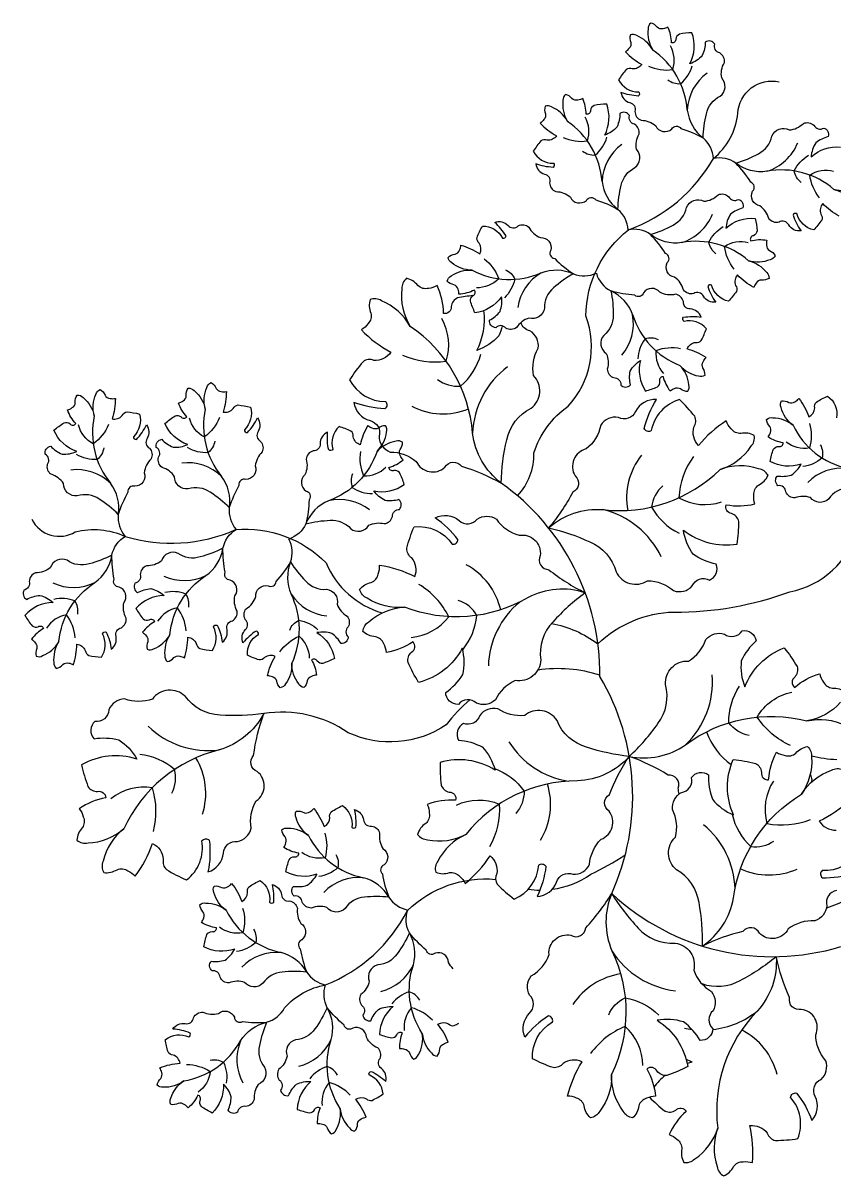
# Model space of a CAD drawing. Extents: x 4.904 to 5.601, y 6.433 to 7.074.
# Drawn here: x 4.904 to 5.355, y 6.433 to 7.074 of the extents above; entities that cross this region are included whole.
import ezdxf

# ---------------------------------------------------------------- set-up
doc = ezdxf.new("R2010")
doc.units = 0
doc.header["$MEASUREMENT"] = 0
doc.layers.add('62', color=62, linetype='CONTINUOUS')
doc.layers.add('63', color=63, linetype='CONTINUOUS')

msp = doc.modelspace()

# ---------------------------------------------------------------- linework, layer by layer
at = {"layer": '62'}
for points in [[(5.25134, 7.05026, 0.141386), (5.26487, 7.04826, 0.210123), (5.26361, 7.06156, 0.210123)], [(5.26218, 7.0426, 0.187629), (5.26931, 7.04047, 0.152006), (5.27572, 7.05041)], [(5.17856, 6.81108, 0.19541), (5.18768, 6.83494, -0.16319), (5.20671, 6.86093, 0.283578), (5.21656, 6.91114, -0.225144), (5.24027, 6.95916, 0.180253), (5.2875, 6.99878, 0.200258), (5.30112, 7.02408, -0.457443), (5.32404, 7.04149)], [(5.20391, 7.01055, 0.141386), (5.21745, 7.00855, 0.210123), (5.21618, 7.02185, 0.210123)], [(5.21476, 7.0029, 0.187629), (5.22188, 7.00076, 0.152006), (5.22829, 7.0107)], [(5.33634, 6.98551, -0.187629), (5.33245, 6.99186, -0.152006), (5.34042, 7.00059)], [(5.35451, 6.9816, 0.227943), (5.31728, 6.99166, -0.2044), (5.29999, 6.99621, 0.204998), (5.2875, 6.99878, 0.204998)], [(5.3465, 6.97698, -0.141386), (5.34112, 6.98956, -0.210123), (5.3543, 6.99174, -0.210123)], [(5.30708, 6.94189, 0.227943), (5.26985, 6.95195, -0.2044), (5.25256, 6.9565, 0.204998), (5.24007, 6.95907, 0.204998)], [(5.28891, 6.9458, -0.187629), (5.28503, 6.95215, -0.152006), (5.29299, 6.96088)], [(5.29908, 6.93727, -0.141386), (5.29369, 6.94985, -0.210123), (5.30687, 6.95203, -0.210123)], [(5.16002, 6.94295, -0.141386), (5.16809, 6.9319, -0.210123), (5.15574, 6.92682, -0.210123)], [(5.15326, 6.93665, 0.227943), (5.19179, 6.9352, -0.2044), (5.20967, 6.93464, 0.204998), (5.22242, 6.93493, 0.204998)], [(5.17185, 6.93691, -0.187629), (5.17705, 6.9316, -0.152006), (5.17125, 6.92131)], [(5.1695, 6.81818, -0.2044), (5.15359, 6.84587, 0.227943), (5.11888, 6.90534, 0.227943)], [(5.25691, 6.89789, 0.187629), (5.24948, 6.89837, 0.152006), (5.24547, 6.88726)], [(5.26919, 6.89287, 0.141386), (5.25555, 6.89178, 0.210123), (5.25977, 6.8791, 0.210123)], [(5.1341, 6.87584, 0.187629), (5.14685, 6.87211, 0.152006), (5.15818, 6.88992)], [(5.01282, 6.85456, -0.141386), (5.00437, 6.8438, -0.210123), (4.99614, 6.85431, -0.210123)], [(4.95109, 6.85073, -0.141386), (4.94264, 6.83996, -0.210123), (4.9344, 6.85048, -0.210123)], [(5.34098, 6.85136, -0.141386), (5.34094, 6.83768, -0.210123), (5.32798, 6.84091, -0.210123)], [(5.3318, 6.8503, 0.227943), (5.36199, 6.8263, -0.2044), (5.37606, 6.81526, 0.204998), (5.3865, 6.80794, 0.204998)], [(5.01022, 6.84154, -0.187629), (5.00652, 6.83509, -0.152006), (4.99503, 6.83789)], [(4.94848, 6.83771, -0.187629), (4.94478, 6.83126, -0.152006), (4.9333, 6.83405)], [(5.10043, 6.83581, -0.227943), (5.07347, 6.80823, 0.2044), (5.06089, 6.79553, -0.204998), (5.05144, 6.78696, -0.204998)], [(5.09119, 6.83572, 0.141386), (5.09294, 6.82215, 0.210123), (5.10539, 6.82697, 0.210123)], [(5.34693, 6.8395, -0.187629), (5.34798, 6.83213, -0.152006), (5.3372, 6.82728)], [(5.22327, 6.72874, -0.184108), (5.26556, 6.74637, 0.090654), (5.33002, 6.75763, 0.283578), (5.36769, 6.79224, -0.225144), (5.41524, 6.81688, 0.180253), (5.47676, 6.82083, -0.331613), (5.49951, 6.82444, 0.460523), (5.52362, 6.83343, 0.460523)], [(5.27642, 6.83299, 0.141386), (5.26833, 6.80994, 0.210123), (5.29207, 6.80763, 0.210123)], [(5.08676, 6.82321, 0.187629), (5.08664, 6.81577, 0.152006), (5.09794, 6.8123)], [(5.19584, 6.79318, -0.2044), (5.22611, 6.80335, 0.227943), (5.29124, 6.82571, 0.227943)], [(5.25932, 6.81658, 0.187629), (5.25316, 6.80481, 0.152006), (5.2684, 6.7902)], [(4.90849, 6.79797, 0.442149), (4.93261, 6.79102, -0.170927), (4.96028, 6.78849, 0.180253), (5.02181, 6.79225, -0.225144), (5.07206, 6.77373, 0.225652), (5.10334, 6.74592, 0.090654)], [(4.98522, 6.73374, -0.227943), (5.00531, 6.76666, 0.2044), (5.01473, 6.78186, -0.204998), (5.02201, 6.79233, -0.204998)], [(4.92349, 6.72991, -0.227943), (4.94358, 6.76283, 0.2044), (4.95299, 6.77803, -0.204998), (4.96028, 6.78849, -0.204998)], [(4.99572, 6.74909, 0.187629), (4.99417, 6.75636, 0.152006), (4.98238, 6.75722)], [(5.21622, 6.75708, 0.2044), (5.1844, 6.7544, -0.227943), (5.11575, 6.74909)], [(5.11946, 6.73226, 0.210123), (5.14034, 6.74379, 0.141386), (5.12376, 6.76174)], [(4.93398, 6.74525, 0.187629), (4.93243, 6.75253, 0.152006), (4.92064, 6.75338)], [(5.14807, 6.7254, 0.14874), (5.15597, 6.74451, 0.187629), (5.14564, 6.75287, 0.187629)], [(4.93248, 6.73207, 0.141386), (4.92773, 6.7449, 0.210123), (4.91667, 6.73741, 0.210123)], [(4.99421, 6.7359, 0.141386), (4.98946, 6.74873, 0.210123), (4.9784, 6.74124, 0.210123)], [(5.05191, 6.73636, -0.187629), (5.05696, 6.74181, -0.152006), (5.06753, 6.73651)], [(5.19751, 6.74005, -0.11068), (5.22327, 6.72874, -0.184108)], [(5.04645, 6.72425, -0.141386), (5.0571, 6.73285, -0.210123), (5.06277, 6.72076, -0.210123)], [(5.22442, 6.71119, 0.114117), (5.18983, 6.71407, -0.262055)], [(5.30737, 6.67766, -0.187629), (5.29613, 6.68475, -0.152006), (5.30198, 6.70503)], [(5.3304, 6.67204, -0.141386), (5.31182, 6.68792, -0.210123), (5.3312, 6.70182, -0.210123)], [(5.15214, 6.69748, 0.0625), (5.13892, 6.68359, -0.262055), (5.08447, 6.67916, 0.192873), (5.03744, 6.68984)], [(5.03744, 6.68984, -0.2044), (5.01269, 6.66965, 0.227943), (4.95962, 6.62577, 0.227943)], [(5.24071, 6.66604, 0.2044), (5.272, 6.67243, -0.227943), (5.33956, 6.68577, -0.227943)], [(4.98627, 6.64556, 0.187629), (4.98789, 6.65875, 0.152006), (4.96848, 6.66705)], [(5.24071, 6.66604, -0.2044), (5.21185, 6.65239, 0.227943), (5.14979, 6.62255)], [(5.16586, 6.65925, -0.14874), (5.18228, 6.64669, -0.187629), (5.17754, 6.63428, -0.187629)], [(5.32084, 6.65225, 0.210123), (5.31722, 6.62867, 0.141386), (5.34156, 6.63083)], [(5.14456, 6.63897, -0.210123), (5.16841, 6.63946, -0.141386), (5.16307, 6.61562)], [(5.28139, 6.56047, 0.2044), (5.29871, 6.5873, -0.227943), (5.33643, 6.64491)], [(5.49343, 6.64398, -0.180253), (5.43192, 6.64003, 0.225144), (5.38437, 6.61539, -0.262685), (5.35038, 6.58164, -0.090654)], [(5.29794, 6.63378, 0.14874), (5.30824, 6.61586, 0.187629), (5.32117, 6.61893, 0.187629)], [(5.07139, 6.62325, -0.141386), (5.07155, 6.60957, -0.210123), (5.05855, 6.6126, -0.210123)], [(5.07752, 6.61148, -0.187629), (5.07868, 6.60413, -0.152006), (5.06798, 6.59911)], [(5.19786, 6.59204, 0.119733), (5.21928, 6.60044, 0.030238), (5.23848, 6.61115, -0.184108)], [(5.07186, 6.53884, 0.180253), (5.11745, 6.58033, -0.217388), (5.16638, 6.59759, 0.283578)], [(5.18452, 6.59206, 0.033343), (5.191, 6.59159, 0.030238)], [(5.23095, 6.58975, 0.2044), (5.23108, 6.55782, -0.227943), (5.23089, 6.48895, -0.227943)], [(5.02569, 6.58157, -0.141386), (5.02585, 6.56788, -0.210123), (5.01285, 6.57092, -0.210123)], [(5.12561, 6.51181, -0.227943), (5.12063, 6.55005, 0.2044), (5.11844, 6.5678, -0.204998), (5.11756, 6.58052, -0.204998)], [(5.03182, 6.56979, -0.187629), (5.03298, 6.56245, -0.152006), (5.02228, 6.55743)], [(5.32242, 6.55456, -0.2044), (5.31199, 6.52439, 0.227943), (5.28991, 6.45916, 0.227943)], [(4.993, 6.48543, 0.227943), (5.02451, 6.50766, -0.2044), (5.03905, 6.51806, 0.204998), (5.04901, 6.52602, -0.17301), (5.07186, 6.53884, -0.17301)], [(5.07991, 6.47013, -0.227943), (5.07493, 6.50837, 0.2044), (5.07274, 6.52612, -0.204998), (5.07186, 6.53884, -0.204998)], [(5.12417, 6.53035, 0.187629), (5.1184, 6.53504, 0.152006), (5.10868, 6.52832)], [(5.13126, 6.51913, 0.141386), (5.11952, 6.52615, 0.210123), (5.1156, 6.51338, 0.210123)], [(5.22926, 6.52211, -0.187629), (5.23841, 6.53173, -0.152006), (5.25715, 6.52202)], [(4.99455, 6.49454, -0.141386), (5.00767, 6.49065, -0.210123), (5.00093, 6.47912, -0.210123)], [(5.00761, 6.49692, -0.187629), (5.01497, 6.49585, -0.152006), (5.01661, 6.48415)], [(5.07847, 6.48866, 0.187629), (5.0727, 6.49336, 0.152006), (5.06298, 6.48664)], [(5.08557, 6.47744, 0.141386), (5.07382, 6.48447, 0.210123), (5.0699, 6.4717, 0.210123)]]:
    msp.add_lwpolyline(points, format="xyb", dxfattribs=at)
for centre, radius, start, end in [((5.22863, 7.02246), 0.04449, 4.24468, 55.60775), ((5.30004, 7.02456), 0.02707, 126.34296, 177.47547), ((5.29564, 7.02831), 0.02278, 186.4415, 232.64996), ((5.1812, 6.98275), 0.04449, 4.24468, 55.60775), ((5.27132, 6.99785), 0.01621, 3.29685, 49.63683), ((5.30921, 7.0175), 0.02707, 287.33475, 338.46726), ((5.25261, 6.98485), 0.02707, 126.34296, 177.47547), ((5.24821, 6.9886), 0.02278, 186.4415, 232.64996), ((5.22389, 6.95814), 0.01621, 3.29685, 49.63683), ((5.26179, 6.97779), 0.02707, 287.33475, 338.46726), ((5.20545, 6.91182), 0.02707, 120.28725, 171.41976), ((5.23797, 6.93946), 0.01621, 196.24935, 242.58932), ((5.2211, 6.90433), 0.02278, 19.394, 65.60245), ((5.21597, 6.90699), 0.02707, 319.29545, 10.42796), ((5.2851, 6.92505), 0.04449, 197.19717, 248.56024), ((5.11066, 6.89511), 0.02963, 342.03279, 29.49889), ((5.13267, 6.92961), 0.04407, 245.86671, 278.05673), ((5.20189, 6.84402), 0.04834, 126.68292, 177.81543), ((5.04843, 6.85003), 0.04449, 167.88407, 219.24715), ((5.13711, 6.89489), 0.03819, 242.94999, 291.81669), ((4.98669, 6.84619), 0.04449, 167.88407, 219.24715), ((5.27741, 6.80989), 0.03819, 141.63448, 190.50119), ((4.99517, 6.8024), 0.02707, 46.01635, 97.14886), ((4.93344, 6.79856), 0.02707, 46.01635, 97.14886), ((4.99579, 6.80815), 0.02278, 350.84186, 37.05032), ((5.35914, 6.79938), 0.02707, 83.96029, 135.0928), ((4.93405, 6.80431), 0.02278, 350.84186, 37.05032), ((5.09321, 6.71143), 0.13121, 359.58217, 54.45096), ((5.07966, 6.78188), 0.02707, 52.07207, 103.20458), ((5.03439, 6.80279), 0.01621, 173.855, 220.19497), ((5.21482, 6.75635), 0.04834, 25.36742, 76.49993), ((4.97266, 6.79895), 0.01621, 173.855, 220.19497), ((5.03704, 6.77954), 0.01621, 340.90251, 27.24248), ((5.07346, 6.76567), 0.02278, 157.88937, 204.09783), ((5.13197, 6.73903), 0.03819, 12.87783, 61.74454), ((4.99338, 6.79096), 0.02707, 245.02456, 296.15707), ((4.93165, 6.78712), 0.02707, 245.02456, 296.15707), ((5.07534, 6.77113), 0.02707, 213.06386, 264.19637), ((5.01277, 6.73666), 0.04449, 334.93158, 26.29465), ((5.21066, 6.71472), 0.04834, 129.62395, 178.0116), ((5.1114, 6.64382), 0.13121, 335.6631, 30.53189), ((5.23865, 6.70743), 0.04834, 313.61413, 4.74664), ((5.00669, 6.71761), 0.04834, 226.00557, 277.13808), ((5.31965, 6.69252), 0.03819, 199.61287, 234.40055), ((5.21465, 6.6999), 0.04834, 212.10246, 260.49011), ((4.96699, 6.64545), 0.03819, 342.27263, 31.13934), ((4.97105, 6.61931), 0.02963, 81.35543, 128.82154), ((4.93345, 6.63544), 0.04407, 345.18935, 17.37937), ((5.15877, 6.63939), 0.03819, 328.36952, 17.23623), ((5.10198, 6.64203), 0.04449, 206.69728, 258.06035), ((5.25125, 6.59075), 0.04834, 1.97507, 50.36273), ((5.31856, 6.63821), 0.03819, 245.22896, 294.09567), ((5.09033, 6.57154), 0.02707, 84.82956, 135.96207), ((5.08721, 6.57641), 0.02278, 29.65507, 75.86353), ((5.12065, 6.59643), 0.01621, 212.66821, 259.00818), ((5.32038, 6.68575), 0.13121, 227.03046, 286.80208), ((5.05628, 6.60035), 0.04449, 206.69728, 258.06035), ((5.27193, 6.58364), 0.04834, 212.29863, 263.43114), ((5.04463, 6.52986), 0.02707, 84.82956, 135.96207), ((5.04151, 6.53473), 0.02278, 29.65507, 75.86353), ((5.07495, 6.55475), 0.01621, 212.66821, 259.00818), ((5.09611, 6.56151), 0.02707, 283.83777, 334.97028), ((5.24142, 6.50714), 0.03819, 98.29737, 147.16407), ((5.28167, 6.56203), 0.04834, 276.57371, 308.85105), ((5.255, 6.47488), 0.04407, 112.05733, 144.24735), ((5.21865, 6.49368), 0.02963, 0.61517, 48.08127), ((5.28167, 6.56203), 0.04834, 257.71854, 262.73302), ((5.28583, 6.47977), 0.03819, 13.98561, 62.85232), ((5.04955, 6.49736), 0.02707, 157.64919, 208.78169), ((5.05041, 6.51982), 0.02707, 283.83777, 334.97028)]:
    msp.add_arc(centre, radius, start, end, dxfattribs=at)
at = {"layer": '63'}
for points in [[(5.24574, 7.03354, -0.080473), (5.2361, 7.0356, 0.299055), (5.24107, 7.02987, -0.444536), (5.24386, 7.02498, 0.302847), (5.24728, 7.02006, -0.177588), (5.25542, 7.01705, 0.507771), (5.26432, 7.01521, -0.55411), (5.26946, 7.01549, -0.053606), (5.28181, 7.0102, -0.053038), (5.28364, 7.02366, -0.229968), (5.29126, 7.03345, 0.453009), (5.29211, 7.04361, -0.177588), (5.29359, 7.05215, 0.302847), (5.29105, 7.05759, -0.444536), (5.28823, 7.06245, 0.420063), (5.28296, 7.06362, -0.102766), (5.28134, 7.05607, -0.124976), (5.27447, 7.05155, 0.21297), (5.27557, 7.0688, 0.034334), (5.26858, 7.06798, 0.263361), (5.26656, 7.06529, -0.496173), (5.26419, 7.06312, 0.105189), (5.26224, 7.07183, -0.101835), (5.25953, 7.07099, -0.254881), (5.25625, 7.07187, 0.174488), (5.2527, 7.07417, 0.236152), (5.25125, 7.0709, 0.172046), (5.25376, 7.05918, 0.172046), (5.24488, 7.06723, 0.236152), (5.24132, 7.06762, 0.174488), (5.24153, 7.06339, -0.254881), (5.24064, 7.06012, -0.101835), (5.23855, 7.05819, 0.081157), (5.24773, 7.05115, -0.26839), (5.24235, 7.04865, 0.263361), (5.239, 7.04826, 0.034334), (5.23479, 7.04262, 0.28167), (5.24595, 7.03583, -0.447648)], [(5.19832, 6.99384, -0.080473), (5.18868, 6.99589, 0.299055), (5.19365, 6.99016, -0.444536), (5.19643, 6.98528, 0.302847), (5.19986, 6.98036, -0.177588), (5.20799, 6.97734, 0.507771), (5.2169, 6.9755, -0.55411), (5.22204, 6.97579, -0.053606), (5.23439, 6.97049, -0.053038), (5.23622, 6.98395, -0.229968), (5.24384, 6.99374, 0.453009), (5.24469, 7.0039, -0.177588), (5.24616, 7.01245, 0.302847), (5.24363, 7.01788, -0.444536), (5.2408, 7.02274, 0.420063), (5.23553, 7.02391, -0.102766), (5.23392, 7.01637, -0.124976), (5.22704, 7.01185, 0.21297), (5.22815, 7.02909, 0.034334), (5.22115, 7.02828, 0.263361), (5.21914, 7.02558, -0.496173), (5.21676, 7.02342, 0.105189), (5.21482, 7.03213, -0.101835), (5.2121, 7.03129, -0.254881), (5.20883, 7.03216, 0.174488), (5.20528, 7.03446, 0.236152), (5.20383, 7.03119, 0.172046), (5.20633, 7.01947, 0.172046), (5.19745, 7.02752, 0.236152), (5.1939, 7.02791, 0.174488), (5.1941, 7.02369, -0.254881), (5.19321, 7.02041, -0.101835), (5.19112, 7.01849, 0.081157), (5.2003, 7.01145, -0.26839), (5.19492, 7.00894, 0.263361), (5.19158, 7.00855, 0.034334), (5.18736, 7.00291, 0.28167), (5.19853, 6.99613, -0.447648)], [(5.28435, 6.92759, 0.080473), (5.28881, 6.9188, -0.299055), (5.282, 6.92214, 0.444536), (5.27656, 6.92358, -0.302847), (5.27093, 6.92564, 0.177588), (5.26593, 6.93273, -0.507771), (5.26188, 6.94087, 0.55411), (5.26084, 6.94591, 0.053606), (5.25256, 6.9565, 0.053038), (5.2651, 6.96171, 0.229968), (5.27262, 6.97158, -0.453009), (5.28223, 6.97499, 0.177588), (5.29011, 6.97861, -0.302847), (5.29601, 6.97754, 0.444536), (5.30144, 6.97606, -0.420063), (5.30392, 6.97126, 0.102766), (5.29703, 6.96777, 0.124976), (5.29442, 6.95997, -0.21297), (5.31081, 6.96544, -0.034334), (5.31181, 6.95847, -0.263361), (5.30972, 6.95584, 0.496173), (5.30823, 6.95299, -0.105189), (5.31715, 6.95333, 0.101835), (5.31703, 6.95049, 0.254881), (5.31872, 6.94755, -0.174488), (5.32185, 6.9447, -0.236152), (5.31906, 6.94247, -0.172046), (5.30708, 6.94189, -0.172046), (5.31714, 6.93536, -0.236152), (5.31843, 6.93203, -0.174488), (5.31429, 6.93115, 0.254881), (5.31135, 6.92945, 0.101835), (5.31002, 6.92694, -0.081157), (5.30087, 6.93401, 0.26839), (5.29982, 6.92817, -0.263361), (5.3003, 6.92484, -0.034334), (5.29593, 6.91932, -0.28167), (5.28651, 6.92838, 0.447648)], [(5.1722, 6.95568, 0.080473), (5.16589, 6.96326, -0.299055), (5.17328, 6.96153, 0.444536), (5.1789, 6.96134, -0.302847), (5.18485, 6.9606, 0.177588), (5.19131, 6.95481, -0.507771), (5.19708, 6.94778, 0.55411), (5.19923, 6.9431, 0.053606), (5.20967, 6.93464, 0.053038), (5.19861, 6.92675, 0.229968), (5.19349, 6.91545, -0.453009), (5.1849, 6.90996, 0.177588), (5.17803, 6.90468, -0.302847), (5.17204, 6.90439, 0.444536), (5.16642, 6.90462, -0.420063), (5.16292, 6.90874, 0.102766), (5.16885, 6.91368, 0.124976), (5.16965, 6.92187, -0.21297), (5.1549, 6.91287, -0.034334), (5.15236, 6.91944, -0.263361), (5.15381, 6.92247, 0.496173), (5.15462, 6.92558, -0.105189), (5.14601, 6.92324, 0.101835), (5.14549, 6.92604, 0.254881), (5.14319, 6.92853, -0.174488), (5.13949, 6.9306, -0.236152), (5.14172, 6.9334, -0.172046), (5.15326, 6.93665, -0.172046), (5.14199, 6.94076, -0.236152), (5.13999, 6.94372, -0.174488), (5.14383, 6.94551, 0.254881), (5.14631, 6.94782, 0.101835), (5.14704, 6.95057, -0.081157), (5.15755, 6.94573, 0.26839), (5.15726, 6.95165, -0.263361), (5.15604, 6.95479, -0.034334), (5.15907, 6.96115, -0.28167), (5.17028, 6.95443, 0.447648)], [(5.2709, 6.91041, -0.080473), (5.28076, 6.91056, 0.299055), (5.27463, 6.91504, -0.444536), (5.27082, 6.91917, 0.302847), (5.26638, 6.9232, -0.177588), (5.25777, 6.92432, 0.507771), (5.24868, 6.92411, -0.55411), (5.24374, 6.92268, -0.053606), (5.23051, 6.92508, -0.053038), (5.23175, 6.91155, -0.229968), (5.22652, 6.9003, 0.453009), (5.22796, 6.89021, -0.177588), (5.22844, 6.88155, 0.302847), (5.23213, 6.87682, -0.444536), (5.23597, 6.87271, 0.420063), (5.24137, 6.87275, -0.102766), (5.24125, 6.88047, -0.124976), (5.24694, 6.88642, 0.21297), (5.24973, 6.86937, 0.034334), (5.25637, 6.87173, 0.263361), (5.25772, 6.87481, -0.496173), (5.25955, 6.87745, 0.105189), (5.2634, 6.86939, -0.101835), (5.26586, 6.87082, -0.254881), (5.26925, 6.8707, 0.174488), (5.27322, 6.86926, 0.236152), (5.2739, 6.87277, 0.172046), (5.26883, 6.88363, 0.172046), (5.27929, 6.87778, 0.236152), (5.28285, 6.87819, 0.174488), (5.2817, 6.88226, -0.254881), (5.28183, 6.88565, -0.101835), (5.28343, 6.888, 0.081157), (5.27291, 6.8928, -0.26839), (5.27759, 6.89645, 0.263361), (5.28077, 6.89758, 0.034334), (5.28361, 6.90402, 0.28167), (5.27121, 6.90813, -0.447648)], [(5.02838, 6.84629, 0.080473), (5.03396, 6.85441, -0.299055), (5.0343, 6.84684, 0.444536), (5.03564, 6.84137, -0.302847), (5.03654, 6.83544, 0.177588), (5.03272, 6.82766, -0.507771), (5.02752, 6.8202, 0.55411), (5.0236, 6.81686, 0.053606), (5.01828, 6.80452, 0.053038), (5.00769, 6.81303, 0.229968), (4.99542, 6.81489, -0.453009), (4.98782, 6.82167, 0.177588), (4.98086, 6.82685, -0.302847), (4.97896, 6.83254, 0.444536), (4.97766, 6.83801, -0.420063), (4.98068, 6.84249, 0.102766), (4.98705, 6.83813, 0.124976), (4.99515, 6.83958, -0.21297), (4.98248, 6.85133, -0.034334), (4.98811, 6.85556, -0.263361), (4.99143, 6.85499, 0.496173), (4.99464, 6.85505, -0.105189), (4.99006, 6.86271, 0.101835), (4.9926, 6.86397, 0.254881), (4.99438, 6.86686, -0.174488), (4.99537, 6.87097, -0.236152), (4.99867, 6.86959, -0.172046), (5.00493, 6.85936, -0.172046), (5.00583, 6.87132, -0.236152), (5.00814, 6.87405, -0.174488), (5.0109, 6.87084, 0.254881), (5.01379, 6.86908, 0.101835), (5.01664, 6.86912, -0.081157), (5.01482, 6.8577, 0.26839), (5.02045, 6.85958, -0.263361), (5.02314, 6.8616, -0.034334), (5.03008, 6.86041, -0.28167), (5.02666, 6.8478, 0.447648)], [(4.96665, 6.84245, 0.080473), (4.97223, 6.85058, -0.299055), (4.97256, 6.843, 0.444536), (4.9739, 6.83754, -0.302847), (4.97481, 6.83161, 0.177588), (4.97098, 6.82383, -0.507771), (4.96579, 6.81636, 0.55411), (4.96186, 6.81303, 0.053606), (4.95655, 6.80069, 0.053038), (4.94596, 6.80919, 0.229968), (4.93369, 6.81105, -0.453009), (4.92608, 6.81784, 0.177588), (4.91913, 6.82302, -0.302847), (4.91723, 6.82871, 0.444536), (4.91593, 6.83418, -0.420063), (4.91895, 6.83866, 0.102766), (4.92531, 6.83429, 0.124976), (4.93341, 6.83574, -0.21297), (4.92074, 6.8475, -0.034334), (4.92638, 6.85172, -0.263361), (4.92969, 6.85115, 0.496173), (4.9329, 6.85121, -0.105189), (4.92832, 6.85887, 0.101835), (4.93087, 6.86013, 0.254881), (4.93264, 6.86302, -0.174488), (4.93364, 6.86714, -0.236152), (4.93694, 6.86576, -0.172046), (4.94319, 6.85553, -0.172046), (4.94409, 6.86749, -0.236152), (4.9464, 6.87022, -0.174488), (4.94916, 6.86701, 0.254881), (4.95206, 6.86524, 0.101835), (4.9549, 6.86528, -0.081157), (4.95309, 6.85386, 0.26839), (4.95872, 6.85575, -0.263361), (4.96141, 6.85777, -0.034334), (4.96835, 6.85658, -0.28167), (4.96492, 6.84397, 0.447648)], [(5.24903, 6.84848, -0.080473), (5.25591, 6.86468, 0.299055), (5.24418, 6.85792, -0.444536), (5.23467, 6.85469, 0.302847), (5.22487, 6.85036, -0.177588), (5.21682, 6.83713, 0.507771), (5.21057, 6.82214, -0.55411), (5.20932, 6.81303, -0.053606), (5.19584, 6.79318, -0.053038), (5.21881, 6.7854, -0.229968), (5.23339, 6.76871, 0.453009), (5.2509, 6.76377, -0.177588), (5.26538, 6.75827, 0.302847), (5.27577, 6.76087, -0.444536), (5.28526, 6.76417, 0.420063), (5.28911, 6.77301, -0.102766), (5.27642, 6.77841, -0.124976), (5.27083, 6.79199, 0.21297), (5.30069, 6.7842, 0.034334), (5.30164, 6.79674, 0.263361), (5.2976, 6.80119, -0.496173), (5.29461, 6.80608, 0.105189), (5.31054, 6.80653, -0.101835), (5.31, 6.81158, -0.254881), (5.31264, 6.81702, 0.174488), (5.31789, 6.82247, 0.236152), (5.31264, 6.82611, 0.172046), (5.29124, 6.82571, 0.172046), (5.30838, 6.83855, 0.236152), (5.31027, 6.84464, 0.174488), (5.30279, 6.84572, -0.254881), (5.29736, 6.84839, -0.101835), (5.29469, 6.85271, 0.081157), (5.27923, 6.83901, -0.26839), (5.27666, 6.8493, 0.263361), (5.27712, 6.85529, 0.034334), (5.26867, 6.8646, 0.28167), (5.25297, 6.84733, -0.447648)], [(5.07359, 6.83658, -0.080473), (5.07295, 6.84642, 0.299055), (5.06878, 6.84008, -0.444536), (5.06484, 6.83607, 0.302847), (5.06103, 6.83144, -0.177588), (5.06033, 6.82279, 0.507771), (5.06097, 6.81372, -0.55411), (5.06264, 6.80885, -0.053606), (5.06089, 6.79553, -0.053038), (5.07434, 6.79742, -0.229968), (5.08583, 6.79274, 0.453009), (5.09584, 6.79467, -0.177588), (5.10447, 6.79557, 0.302847), (5.10901, 6.79948, -0.444536), (5.11293, 6.80352, 0.420063), (5.11263, 6.80891, -0.102766), (5.10492, 6.80842, -0.124976), (5.09871, 6.81381, 0.21297), (5.11561, 6.81742, 0.034334), (5.11293, 6.82394, 0.263361), (5.10978, 6.82514, -0.496173), (5.10706, 6.82684, 0.105189), (5.11491, 6.83107, -0.101835), (5.11337, 6.83346, -0.254881), (5.11332, 6.83685, 0.174488), (5.11458, 6.84089, 0.236152), (5.11104, 6.8414, 0.172046), (5.10043, 6.83581, 0.172046), (5.10577, 6.84654, 0.236152), (5.10519, 6.85007, 0.174488), (5.10117, 6.84873, -0.254881), (5.09778, 6.8487, -0.101835), (5.09536, 6.85018, 0.081157), (5.09107, 6.83944, -0.26839), (5.0872, 6.84394, 0.263361), (5.08592, 6.84706, 0.034334), (5.07935, 6.84959, 0.28167), (5.07584, 6.837, -0.447648)], [(5.09594, 6.74096, -0.172046), (5.11575, 6.74909, -0.172046), (5.09492, 6.75407, -0.236152), (5.09076, 6.75891, -0.174488), (5.0972, 6.76287, 0.254881), (5.10113, 6.76748, 0.101835), (5.10187, 6.7725, -0.081157), (5.12149, 6.76606, 0.26839), (5.11977, 6.77652, -0.263361), (5.11697, 6.78184, -0.034334), (5.12103, 6.79374, -0.28167), (5.14229, 6.78412, 0.447648), (5.14545, 6.78673, 0.080473), (5.13271, 6.79887, -0.299055), (5.14616, 6.79732, 0.444536), (5.15617, 6.79813, -0.302847), (5.16688, 6.79804, 0.177588), (5.17952, 6.78909, -0.507771), (5.19121, 6.77782, 0.55411), (5.19597, 6.76995, 0.053606), (5.21622, 6.75708, 0.053038), (5.19822, 6.74082, 0.229968), (5.19146, 6.71972, -0.453009), (5.17735, 6.70823, 0.177588), (5.16624, 6.69744, -0.302847), (5.15567, 6.69571, 0.444536), (5.14566, 6.69497, -0.420063), (5.13862, 6.70156, 0.102766), (5.14812, 6.71154, 0.124976), (5.14785, 6.72623, -0.21297), (5.12354, 6.70723, -0.034334), (5.11769, 6.71836, -0.263361), (5.11964, 6.72405, 0.496173), (5.12044, 6.72973, -0.105189), (5.10564, 6.72382, 0.101835), (5.10414, 6.72867, 0.254881), (5.09955, 6.73262, -0.174488), (5.09257, 6.73553, -0.236152)], [(4.94982, 6.73518, -0.080473), (4.95265, 6.72573, 0.299055), (4.95529, 6.73284, -0.444536), (4.95824, 6.73763, 0.302847), (4.96091, 6.743, -0.177588), (4.95965, 6.75158, 0.507771), (4.95699, 6.76028, -0.55411), (4.95427, 6.76465, -0.053606), (4.95299, 6.77803, -0.053038), (4.94031, 6.77317, -0.229968), (4.92806, 6.77516, 0.453009), (4.91874, 6.77103, -0.177588), (4.91053, 6.76822, 0.302847), (4.90698, 6.76339, -0.444536), (4.90407, 6.75858, 0.420063), (4.90557, 6.75339, -0.102766), (4.91297, 6.7556, -0.124976), (4.92024, 6.75174, 0.21297), (4.90458, 6.74443, 0.034334), (4.90865, 6.73868, 0.263361), (4.91198, 6.73821, -0.496173), (4.91502, 6.73717, 0.105189), (4.90831, 6.73128, -0.101835), (4.91035, 6.7293, -0.254881), (4.91116, 6.72601, 0.174488), (4.91084, 6.72178, 0.236152), (4.9144, 6.72209, 0.172046), (4.92349, 6.72991, 0.172046), (4.92069, 6.71825, 0.236152), (4.92205, 6.71494, 0.174488), (4.92566, 6.71716, -0.254881), (4.92896, 6.71795, -0.101835), (4.93165, 6.71704, 0.081157), (4.93342, 6.72847, -0.26839), (4.9382, 6.72495, 0.263361), (4.94015, 6.7222, 0.034334), (4.94712, 6.72121, 0.28167), (4.94772, 6.73426, -0.447648)], [(5.01156, 6.73901, -0.080473), (5.01438, 6.72957, 0.299055), (5.01702, 6.73668, -0.444536), (5.01997, 6.74147, 0.302847), (5.02264, 6.74684, -0.177588), (5.02139, 6.75542, 0.507771), (5.01873, 6.76411, -0.55411), (5.01601, 6.76849, -0.053606), (5.01473, 6.78186, -0.053038), (5.00204, 6.77701, -0.229968), (4.98979, 6.77899, 0.453009), (4.98048, 6.77486, -0.177588), (4.97227, 6.77206, 0.302847), (4.96872, 6.76723, -0.444536), (4.96581, 6.76241, 0.420063), (4.96731, 6.75723, -0.102766), (4.9747, 6.75943, -0.124976), (4.98197, 6.75557, 0.21297), (4.96631, 6.74826, 0.034334), (4.97038, 6.74252, 0.263361), (4.97372, 6.74204, -0.496173), (4.97675, 6.741, 0.105189), (4.97005, 6.73511, -0.101835), (4.97209, 6.73313, -0.254881), (4.97289, 6.72984, 0.174488), (4.97258, 6.72562, 0.236152), (4.97614, 6.72592, 0.172046), (4.98522, 6.73374, 0.172046), (4.98242, 6.72209, 0.236152), (4.98378, 6.71878, 0.174488), (4.98739, 6.72099, -0.254881), (4.99069, 6.72178, -0.101835), (4.99338, 6.72087, 0.081157), (4.99516, 6.7323, -0.26839), (4.99994, 6.72879, 0.263361), (5.00188, 6.72604, 0.034334), (5.00885, 6.72504, 0.28167), (5.00945, 6.7381, -0.447648)], [(5.03314, 6.7358, 0.080473), (5.02589, 6.72914, -0.299055), (5.02725, 6.7366, 0.444536), (5.02717, 6.74222, -0.302847), (5.02762, 6.7482, 0.177588), (5.03309, 6.75493, -0.507771), (5.03983, 6.76104, 0.55411), (5.0444, 6.76341, 0.053606), (5.05235, 6.77424, 0.053038), (5.06076, 6.76358, 0.229968), (5.0723, 6.75902, -0.453009), (5.07819, 6.7507, 0.177588), (5.08381, 6.74409, -0.302847), (5.08439, 6.73812, 0.444536), (5.08443, 6.7325, -0.420063), (5.08048, 6.72881, 0.102766), (5.07526, 6.73449, 0.124976), (5.06704, 6.73489, -0.21297), (5.07675, 6.7206, -0.034334), (5.07031, 6.71775, -0.263361), (5.06721, 6.71905, 0.496173), (5.06406, 6.7197, -0.105189), (5.06681, 6.71121, 0.101835), (5.06405, 6.71056, 0.254881), (5.06167, 6.70814, -0.174488), (5.05978, 6.70435, -0.236152), (5.05687, 6.70643, -0.172046), (5.05307, 6.7178, -0.172046), (5.04951, 6.70635, -0.236152), (5.04665, 6.70421, -0.174488), (5.04468, 6.70796, 0.254881), (5.04225, 6.71032, 0.101835), (5.03947, 6.71092, -0.081157), (5.0438, 6.72165, 0.26839), (5.03789, 6.72107, -0.263361), (5.03482, 6.71971, -0.034334), (5.02832, 6.72242, -0.28167), (5.03449, 6.73394, 0.447648)], [(4.94848, 6.60134, 0.174488), (4.95587, 6.60297, -0.254881), (4.96189, 6.60239, -0.101835), (4.96591, 6.59929, 0.081157), (4.97555, 6.61755, -0.26839), (4.98158, 6.60883, 0.263361), (4.98326, 6.60306, 0.034334), (4.99446, 6.59733, 0.28167), (5.00306, 6.61902, -0.447648), (5.00715, 6.61934, -0.080473), (5.00642, 6.60175, 0.299055), (5.01501, 6.61222, -0.444536), (5.02278, 6.61859, 0.302847), (5.03042, 6.62609, -0.177588), (5.03329, 6.64131, 0.507771), (5.03386, 6.65754, -0.55411), (5.03181, 6.66651, -0.053606), (5.03744, 6.68984, -0.053038), (5.0132, 6.68902, -0.229968), (4.99367, 6.6995, 0.453009), (4.97554, 6.69795, -0.177588), (4.96005, 6.69799, 0.302847), (4.95124, 6.6919, -0.444536), (4.94353, 6.68547, 0.420063), (4.94304, 6.67584, -0.102766), (4.95681, 6.67526, -0.124976), (4.96684, 6.66451, 0.21297), (4.93615, 6.66128, 0.034334), (4.93968, 6.64921, 0.263361), (4.94503, 6.64648, -0.496173), (4.94955, 6.64295, 0.105189), (4.9348, 6.63691, -0.101835), (4.93709, 6.63238, -0.254881), (4.93653, 6.62635, 0.174488), (4.93354, 6.61941, 0.236152), (4.93973, 6.61784, 0.172046), (4.95962, 6.62577, 0.172046), (4.94811, 6.60772, 0.236152)], [(5.12858, 6.61964, 0.172046), (5.14979, 6.62255, 0.172046), (5.13427, 6.60779, 0.236152), (5.1331, 6.60151, 0.174488), (5.14066, 6.60132, -0.254881), (5.14637, 6.59931, -0.101835), (5.14953, 6.59533, 0.081157), (5.16328, 6.61075, -0.26839), (5.16703, 6.60083, 0.263361), (5.16728, 6.59483, 0.034334), (5.17676, 6.58657, 0.28167), (5.19033, 6.60556, -0.447648), (5.19437, 6.60489, -0.080473), (5.18944, 6.58799, 0.299055), (5.2003, 6.59608, -0.444536), (5.20937, 6.6004, 0.302847), (5.21858, 6.60585, -0.177588), (5.22503, 6.61994, 0.507771), (5.22948, 6.63555, -0.55411), (5.22965, 6.64475, -0.053606), (5.24071, 6.66604, -0.053038), (5.21699, 6.67108, -0.229968), (5.20055, 6.68594, 0.453009), (5.18258, 6.68879, -0.177588), (5.16755, 6.69255, 0.302847), (5.15754, 6.68876, -0.444536), (5.14851, 6.68437, 0.420063), (5.14572, 6.67514, -0.102766), (5.15895, 6.67126, -0.124976), (5.1661, 6.65843, 0.21297), (5.13553, 6.66266, 0.034334), (5.13605, 6.6501, 0.263361), (5.14059, 6.64616, -0.496173), (5.14413, 6.64165, 0.105189), (5.12837, 6.63933, -0.101835), (5.1295, 6.63439, -0.254881), (5.12751, 6.62867, 0.174488), (5.12294, 6.62264, 0.236152)], [(5.0887, 6.62656, 0.080473), (5.08795, 6.63638, -0.299055), (5.09297, 6.63069, 0.444536), (5.09744, 6.62727, -0.302847), (5.10185, 6.62322, 0.177588), (5.10375, 6.61476, -0.507771), (5.10438, 6.60569, 0.55411), (5.10341, 6.60063, 0.053606), (5.10701, 6.58768, 0.053038), (5.09343, 6.58767, 0.229968), (5.0827, 6.58143, -0.453009), (5.07252, 6.58195, 0.177588), (5.06385, 6.58163, -0.302847), (5.05881, 6.58487, 0.444536), (5.05437, 6.58832, -0.420063), (5.05391, 6.5937, 0.102766), (5.06161, 6.59429, 0.124976), (5.06701, 6.6005, -0.21297), (5.04977, 6.60172, -0.034334), (5.05151, 6.60854, -0.263361), (5.05446, 6.61017, 0.496173), (5.05692, 6.61223, -0.105189), (5.04855, 6.61533, 0.101835), (5.04974, 6.61791, 0.254881), (5.04931, 6.62127, -0.174488), (5.04751, 6.6251, -0.236152), (5.05094, 6.62609, -0.172046), (5.06223, 6.62204, -0.172046), (5.05544, 6.63192, -0.236152), (5.05552, 6.6355, -0.174488), (5.05969, 6.63473, 0.254881), (5.06305, 6.63517, 0.101835), (5.06524, 6.63698, -0.081157), (5.07098, 6.62695, 0.26839), (5.07419, 6.63194, -0.263361), (5.07502, 6.6352, -0.034334), (5.08117, 6.63863, -0.28167), (5.08641, 6.62665, 0.447648)], [(5.043, 6.58487, 0.080473), (5.04225, 6.5947, -0.299055), (5.04727, 6.58901, 0.444536), (5.05174, 6.58559, -0.302847), (5.05615, 6.58154, 0.177588), (5.05805, 6.57308, -0.507771), (5.05868, 6.56401, 0.55411), (5.05771, 6.55895, 0.053606), (5.06131, 6.546, 0.053038), (5.04773, 6.54599, 0.229968), (5.037, 6.53975, -0.453009), (5.02682, 6.54027, 0.177588), (5.01815, 6.53995, -0.302847), (5.01311, 6.54319, 0.444536), (5.00867, 6.54664, -0.420063), (5.00821, 6.55202, 0.102766), (5.01591, 6.55261, 0.124976), (5.02131, 6.55882, -0.21297), (5.00407, 6.56003, -0.034334), (5.00581, 6.56686, -0.263361), (5.00876, 6.56849, 0.496173), (5.01122, 6.57055, -0.105189), (5.00285, 6.57365, 0.101835), (5.00404, 6.57622, 0.254881), (5.00361, 6.57959, -0.174488), (5.00181, 6.58342, -0.236152), (5.00524, 6.58441, -0.172046), (5.01653, 6.58036, -0.172046), (5.00974, 6.59024, -0.236152), (5.00982, 6.59382, -0.174488), (5.01399, 6.59305, 0.254881), (5.01735, 6.59349, 0.101835), (5.01954, 6.5953, -0.081157), (5.02528, 6.58526, 0.26839), (5.02849, 6.59026, -0.263361), (5.02932, 6.59352, -0.034334), (5.03547, 6.59695, -0.28167), (5.04071, 6.58497, 0.447648)], [(5.21911, 6.46483, -0.174488), (5.21568, 6.47157, 0.254881), (5.2114, 6.47585, 0.101835), (5.20645, 6.47699, -0.081157), (5.21443, 6.49604, 0.26839), (5.20387, 6.49515, -0.263361), (5.19834, 6.49279, -0.034334), (5.18681, 6.49779, -0.28167), (5.19809, 6.51821, 0.447648), (5.19574, 6.52157, 0.080473), (5.18262, 6.50984, -0.299055), (5.18524, 6.52312, 0.444536), (5.18523, 6.53317, -0.302847), (5.18618, 6.54383, 0.177588), (5.19611, 6.55572, -0.507771), (5.20828, 6.56647, 0.55411), (5.2165, 6.57059, 0.053606), (5.23095, 6.58975, 0.053038), (5.24572, 6.57051, 0.229968), (5.26621, 6.56208, -0.453009), (5.27654, 6.5471, 0.177588), (5.28641, 6.53516, -0.302847), (5.28729, 6.52449, 0.444536), (5.28723, 6.51444, -0.420063), (5.2801, 6.50795, 0.102766), (5.2709, 6.51822, 0.124976), (5.25624, 6.51913, -0.21297), (5.27324, 6.49338, -0.034334), (5.26167, 6.48844, -0.263361), (5.25616, 6.49083, 0.496173), (5.25057, 6.49208, -0.105189), (5.25527, 6.47686, 0.101835), (5.25032, 6.47575, 0.254881), (5.24602, 6.47149, -0.174488), (5.24255, 6.46477, -0.236152), (5.23741, 6.46856, -0.172046), (5.23089, 6.48895, -0.172046), (5.22427, 6.46859, -0.236152)], [(5.09713, 6.49074, -0.080473), (5.10525, 6.48515, 0.299055), (5.10285, 6.49235, -0.444536), (5.10214, 6.49793, 0.302847), (5.10086, 6.50379, -0.177588), (5.09451, 6.50968, 0.507771), (5.08698, 6.51479, -0.55411), (5.08212, 6.5165, -0.053606), (5.07274, 6.52612, -0.053038), (5.0659, 6.51438, -0.229968), (5.05511, 6.50825, 0.453009), (5.05044, 6.4992, -0.177588), (5.0458, 6.49187, 0.302847), (5.04607, 6.48588, -0.444536), (5.04681, 6.4803, 0.420063), (5.05123, 6.4772, -0.102766), (5.05561, 6.48355, -0.124976), (5.0637, 6.4851, 0.21297), (5.05608, 6.46959, 0.034334), (5.06285, 6.46766, 0.263361), (5.06574, 6.46938, -0.496173), (5.06876, 6.47048, 0.105189), (5.06723, 6.46168, -0.101835), (5.07006, 6.46142, -0.254881), (5.07275, 6.45936, 0.174488), (5.07515, 6.45587, 0.236152), (5.07774, 6.45834, 0.172046), (5.07991, 6.47013, 0.172046), (5.08504, 6.45929, 0.236152), (5.08817, 6.45757, 0.174488), (5.0896, 6.46155, -0.254881), (5.09167, 6.46424, -0.101835), (5.09434, 6.46522, 0.081157), (5.08856, 6.47523, -0.26839), (5.09449, 6.47549, 0.263361), (5.09772, 6.47457, 0.034334), (5.10378, 6.47816, 0.28167), (5.09606, 6.48871, -0.447648)], [(4.99651, 6.51205, 0.080473), (4.9869, 6.51424, -0.299055), (4.99382, 6.51735, 0.444536), (4.9984, 6.52061, -0.302847), (5.00358, 6.52363, 0.177588), (5.01222, 6.52295, -0.507771), (5.02108, 6.52087, 0.55411), (5.02562, 6.51845, 0.053606), (5.03905, 6.51806, 0.053038), (5.03505, 6.50508, 0.229968), (5.03784, 6.49299, -0.453009), (5.03434, 6.48342, 0.177588), (5.03209, 6.47504, -0.302847), (5.0275, 6.47118, 0.444536), (5.02289, 6.46795, -0.420063), (5.01762, 6.46911, 0.102766), (5.01933, 6.47663, 0.124976), (5.015, 6.48363, -0.21297), (5.00874, 6.46752, -0.034334), (5.00274, 6.4712, -0.263361), (5.00204, 6.47449, 0.496173), (5.0008, 6.47746, -0.105189), (4.99537, 6.47037, 0.101835), (4.99326, 6.47228, 0.254881), (4.98992, 6.47286, -0.174488), (4.98573, 6.47227, -0.236152), (4.98579, 6.47584, -0.172046), (4.993, 6.48543, -0.172046), (4.98155, 6.48186, -0.236152), (4.97816, 6.483, -0.174488), (4.98013, 6.48674, 0.254881), (4.9807, 6.49009, 0.101835), (4.97961, 6.49271, -0.081157), (4.9909, 6.49524, 0.26839), (4.98707, 6.49978, -0.263361), (4.9842, 6.50154, -0.034334), (4.98275, 6.50843, -0.28167), (4.99573, 6.50989, 0.447648)]]:
    msp.add_lwpolyline(points, format="xyb", close=True, dxfattribs=at)
for points in [[(5.35745, 6.96665, -0.081157), (5.3483, 6.97372, 0.26839), (5.34725, 6.96788, -0.263361), (5.34773, 6.96455, -0.034334), (5.34335, 6.95903, -0.28167), (5.33394, 6.96809, 0.447648), (5.33178, 6.9673, 0.080473), (5.33623, 6.95851, -0.299055), (5.32942, 6.96184, 0.444536), (5.32399, 6.96329, -0.302847), (5.31835, 6.96534, 0.177588), (5.31336, 6.97244, -0.507771), (5.3093, 6.98058, 0.55411), (5.30826, 6.98562, 0.053606), (5.29999, 6.99621, 0.053038), (5.31253, 7.00141, 0.229968), (5.32005, 7.01128, -0.453009), (5.32965, 7.0147, 0.177588), (5.33754, 7.01831, -0.302847), (5.34344, 7.01725, 0.444536), (5.34886, 7.01576, -0.420063), (5.35134, 7.01097, 0.102766), (5.34446, 7.00748, 0.124976), (5.34185, 6.99968, -0.21297), (5.35824, 7.00515, -0.034334)], [(5.36649, 6.98218, -0.172046), (5.35451, 6.9816, -0.172046), (5.36457, 6.97507, -0.236152)], [(5.1538, 6.92247, 0.023593), (5.14525, 6.92123, 0.263361), (5.14168, 6.91639, -0.496173), (5.13747, 6.91251, 0.105189), (5.1339, 6.92804, -0.101835), (5.12906, 6.92651, -0.254881), (5.1232, 6.92804, 0.174488), (5.11683, 6.93211, 0.236152), (5.11428, 6.92625, 0.172046), (5.11888, 6.90534, 0.172046), (5.10293, 6.91963, 0.236152), (5.09658, 6.92029, 0.174488)], [(5.09658, 6.92029, 0.174488), (5.09699, 6.91274, -0.254881), (5.09544, 6.90689, -0.101835), (5.09173, 6.90343, 0.081157), (5.10819, 6.89096, -0.26839), (5.09861, 6.88642, 0.263361), (5.09265, 6.8857, 0.034334), (5.08517, 6.87558, 0.28167), (5.10518, 6.86358, -0.447648), (5.10483, 6.85949, -0.080473), (5.0876, 6.86306, 0.299055), (5.09653, 6.85288, -0.444536), (5.10156, 6.84419, 0.302847), (5.10773, 6.83543, -0.177588), (5.12229, 6.83014, 0.507771), (5.13821, 6.82695, -0.55411), (5.14739, 6.82751, -0.053606), (5.1695, 6.81818, -0.053038), (5.17262, 6.84223, -0.229968), (5.18612, 6.8598, 0.453009), (5.18753, 6.87795, -0.177588), (5.19008, 6.89322, 0.302847), (5.18549, 6.9029, -0.270667), (5.18041, 6.90746, 0.420063)], [(5.17003, 6.90565, -0.043254), (5.16817, 6.9001, -0.124976), (5.15594, 6.89195, 0.152188), (5.15988, 6.91414, 0.034334)], [(5.36248, 6.81546, 0.229968), (5.35166, 6.80938, -0.453009), (5.34149, 6.81005, 0.177588), (5.33282, 6.80986, -0.302847), (5.32782, 6.81318, 0.444536), (5.32343, 6.8167, -0.420063), (5.32306, 6.82208, 0.102766), (5.33076, 6.82256, 0.124976), (5.33626, 6.82868, -0.21297), (5.31904, 6.83016, -0.034334), (5.32088, 6.83696, -0.263361), (5.32385, 6.83854, 0.496173), (5.32634, 6.84057, -0.105189), (5.31802, 6.84379, 0.101835), (5.31926, 6.84635, 0.254881), (5.31888, 6.84972, -0.174488), (5.31713, 6.85358, -0.236152), (5.32058, 6.85452, -0.172046), (5.3318, 6.8503, -0.172046), (5.32516, 6.86028, -0.236152), (5.3253, 6.86385, -0.174488), (5.32945, 6.86302, 0.254881), (5.33282, 6.86341, 0.101835), (5.33504, 6.86519, -0.081157), (5.34063, 6.85507, 0.26839), (5.34391, 6.86001, -0.263361), (5.34479, 6.86326, -0.034334), (5.351, 6.86659, -0.28167), (5.35605, 6.85454, 0.447648)], [(5.26848, 6.64507, -0.083794), (5.26799, 6.64838, 0.55411), (5.26234, 6.65564, 0.053606), (5.24071, 6.66604, 0.053038), (5.25668, 6.6843, 0.229968), (5.26092, 6.70605, -0.453009), (5.27359, 6.71911, 0.177588), (5.28336, 6.73113, -0.302847), (5.29365, 6.7341, 0.444536), (5.30351, 6.736, -0.420063), (5.31127, 6.73028, 0.102766), (5.30301, 6.71925, 0.124976), (5.30499, 6.7047, -0.21297), (5.32691, 6.72642, -0.034334), (5.33402, 6.71605, -0.263361), (5.33276, 6.71017, 0.496173), (5.33263, 6.70444, -0.105189), (5.34663, 6.71204, 0.101835), (5.34869, 6.7074, 0.254881), (5.35371, 6.70402, -0.174488), (5.36098, 6.70194, -0.236152)], [(5.35828, 6.69616, -0.172046), (5.33956, 6.68577, -0.172046), (5.36082, 6.68326, -0.236152)], [(5.35604, 6.59136, 0.444536), (5.35057, 6.58294, -0.302847), (5.34396, 6.57452, 0.177588), (5.32915, 6.56998, -0.507771), (5.31309, 6.56761, 0.55411), (5.30395, 6.56865, 0.053606), (5.28139, 6.56047, 0.053038), (5.27951, 6.58465, 0.229968), (5.26693, 6.60289, -0.453009), (5.26646, 6.62109, 0.177588), (5.2647, 6.63648, -0.302847), (5.26978, 6.6459, 0.444536), (5.27531, 6.65428, -0.420063), (5.28483, 6.65583, 0.102766), (5.28694, 6.64221, 0.124976), (5.29873, 6.63345, -0.21297), (5.29853, 6.6643, -0.034334), (5.31092, 6.66214, -0.263361), (5.31423, 6.65712, 0.496173), (5.31824, 6.65302, -0.105189), (5.3226, 6.66835, 0.101835), (5.32736, 6.66657, 0.254881), (5.33329, 6.6678, -0.174488), (5.33986, 6.67154, -0.236152), (5.3421, 6.66556, -0.172046), (5.33643, 6.64491, -0.172046), (5.3531, 6.65836, -0.236152), (5.35947, 6.65869, -0.174488)], [(5.35609, 6.66414, -0.055211), (5.34214, 6.66622, 0.26839)], [(5.3413, 6.65576, -0.116543), (5.34218, 6.6531, -0.004008), (5.34196, 6.65164, -0.28167)], [(5.36345, 6.6416, -0.081157), (5.34636, 6.62999, 0.26839), (5.3557, 6.62497, -0.263361)], [(5.36856, 6.61345, -0.28167), (5.34796, 6.60249, 0.447648), (5.3481, 6.59839, 0.080473), (5.36549, 6.60107, -0.299055)], [(5.14285, 6.54786, -0.087899), (5.14021, 6.55137, 0.507771), (5.13268, 6.55647, -0.55411), (5.12782, 6.55818, -0.053606), (5.11844, 6.5678, -0.053038), (5.1116, 6.55607, -0.229968), (5.10081, 6.54994, 0.453009), (5.09614, 6.54088, -0.177588), (5.0915, 6.53355, 0.302847), (5.09177, 6.52756, -0.444536), (5.09251, 6.52198, 0.420063), (5.09693, 6.51888, -0.102766), (5.10131, 6.52524, -0.124976), (5.1094, 6.52678, 0.21297), (5.10178, 6.51127, 0.034334), (5.10855, 6.50935, 0.263361), (5.11144, 6.51107, -0.496173), (5.11446, 6.51216, 0.105189), (5.11293, 6.50337, -0.101835), (5.11576, 6.5031, -0.254881), (5.11845, 6.50104, 0.174488), (5.12085, 6.49755, 0.236152), (5.12344, 6.50002, 0.172046), (5.12561, 6.51181, 0.172046), (5.13074, 6.50097, 0.236152), (5.13387, 6.49925, 0.174488), (5.1353, 6.50324, -0.254881), (5.13737, 6.50592, -0.101835), (5.14004, 6.5069, 0.081157), (5.13426, 6.51691, -0.26839), (5.14019, 6.51717, 0.263361), (5.14342, 6.51625, 0.013592), (5.14588, 6.51757, 0.28167)], [(5.33372, 6.47867, -0.080473), (5.34234, 6.46332, 0.299055), (5.34415, 6.47675, -0.444536), (5.34741, 6.48625, 0.302847), (5.34996, 6.49665, -0.177588), (5.3444, 6.5111, 0.507771), (5.33635, 6.52521, -0.55411), (5.3299, 6.53176, -0.053606), (5.32242, 6.55456, -0.053038), (5.30223, 6.54113, -0.218085), (5.28119, 6.53936, 0.453009)], [(5.27231, 6.49755, -0.031414), (5.27568, 6.49591, 0.018998), (5.27291, 6.49512, 0.034334)], [(5.26064, 6.48842, 0.059103), (5.25445, 6.48199, 0.034334)], [(5.25193, 6.47635, 0.031741), (5.26061, 6.46861, 0.263361), (5.2666, 6.4691, -0.496173), (5.2723, 6.46847, 0.105189), (5.26293, 6.45559, -0.101835), (5.26726, 6.45294, -0.254881), (5.26995, 6.44752, 0.174488), (5.27106, 6.44004, 0.236152), (5.27715, 6.44196, 0.172046), (5.28991, 6.45916, 0.172046), (5.2896, 6.43775, 0.236152), (5.29327, 6.43252, 0.174488), (5.29869, 6.43779, -0.254881), (5.30413, 6.44046, -0.101835), (5.30918, 6.43993, 0.081157), (5.30778, 6.46054, -0.26839), (5.31749, 6.45629, 0.263361), (5.32195, 6.45227, 0.034334), (5.33449, 6.45327, 0.28167), (5.3304, 6.47625, -0.447648), (5.33372, 6.47867, -0.080473)]]:
    msp.add_lwpolyline(points, format="xyb", dxfattribs=at)

doc.saveas('drawing.dxf')
